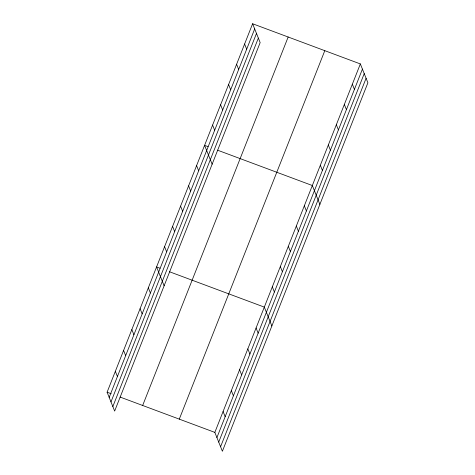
<?xml version="1.0" encoding="UTF-8"?>
<svg xmlns="http://www.w3.org/2000/svg" width="475" height="475" viewBox="0 0 475 475"><rect width="100%" height="100%" fill="white"/><g stroke="black" fill="none" stroke-linecap="round" stroke-linejoin="round"><path stroke-width="0.71" d="M252.611 23.75L260.158 42.608L114.647 411.071L107.101 392.213L252.611 23.75L360.353 63.929L367.899 82.787L222.389 451.25L214.842 432.392L360.353 63.929M109.173 397.391L254.683 28.927M110.978 401.903L256.488 33.44M112.842 406.558L258.353 38.095M142.66 405.472L288.165 37.008M179.289 419.134L324.799 50.671M216.915 437.57L362.425 69.107M218.72 442.082L364.23 73.619M220.584 446.738L366.088 78.274M208.014 146.621L204.594 145.344L212.135 164.202M217.586 150.189L312.336 185.523L319.877 204.381M159.998 268.209L156.578 266.938L164.118 285.796M169.569 271.783L264.32 307.111L271.86 325.975M107.101 392.213L111.203 393.745M120.092 397.058L214.842 432.392M352.349 84.194L354.421 89.371M344.345 104.458L346.418 109.636M336.348 124.723L338.414 129.901M328.344 144.988L330.41 150.165M320.34 165.258L322.412 170.43M244.607 44.015L246.679 49.192M304.332 205.788L306.405 210.965M236.609 64.279L238.676 69.457M296.329 226.053L298.401 231.23M228.606 84.544L230.672 89.722M288.325 246.317L290.397 251.495M220.602 104.815L222.674 109.986M280.321 266.582L282.393 271.759M212.598 125.079L214.67 130.257M272.323 286.847L274.39 292.024M196.591 165.609L198.663 170.786M256.072 327.993L258.145 333.171M188.587 185.873L190.659 191.051M247.825 348.876L249.898 354.047M180.583 206.138L182.655 211.316M239.578 369.752L241.65 374.929M172.585 226.403L174.652 231.58M231.337 390.634L233.403 395.812M164.582 246.667L166.648 251.845M223.09 411.51L225.162 416.688M148.331 287.814L150.403 292.992M140.083 308.697L142.156 313.874M131.842 329.573L133.908 334.75M123.595 350.455L125.667 355.633M115.348 371.331L117.42 376.509"/></g></svg>
